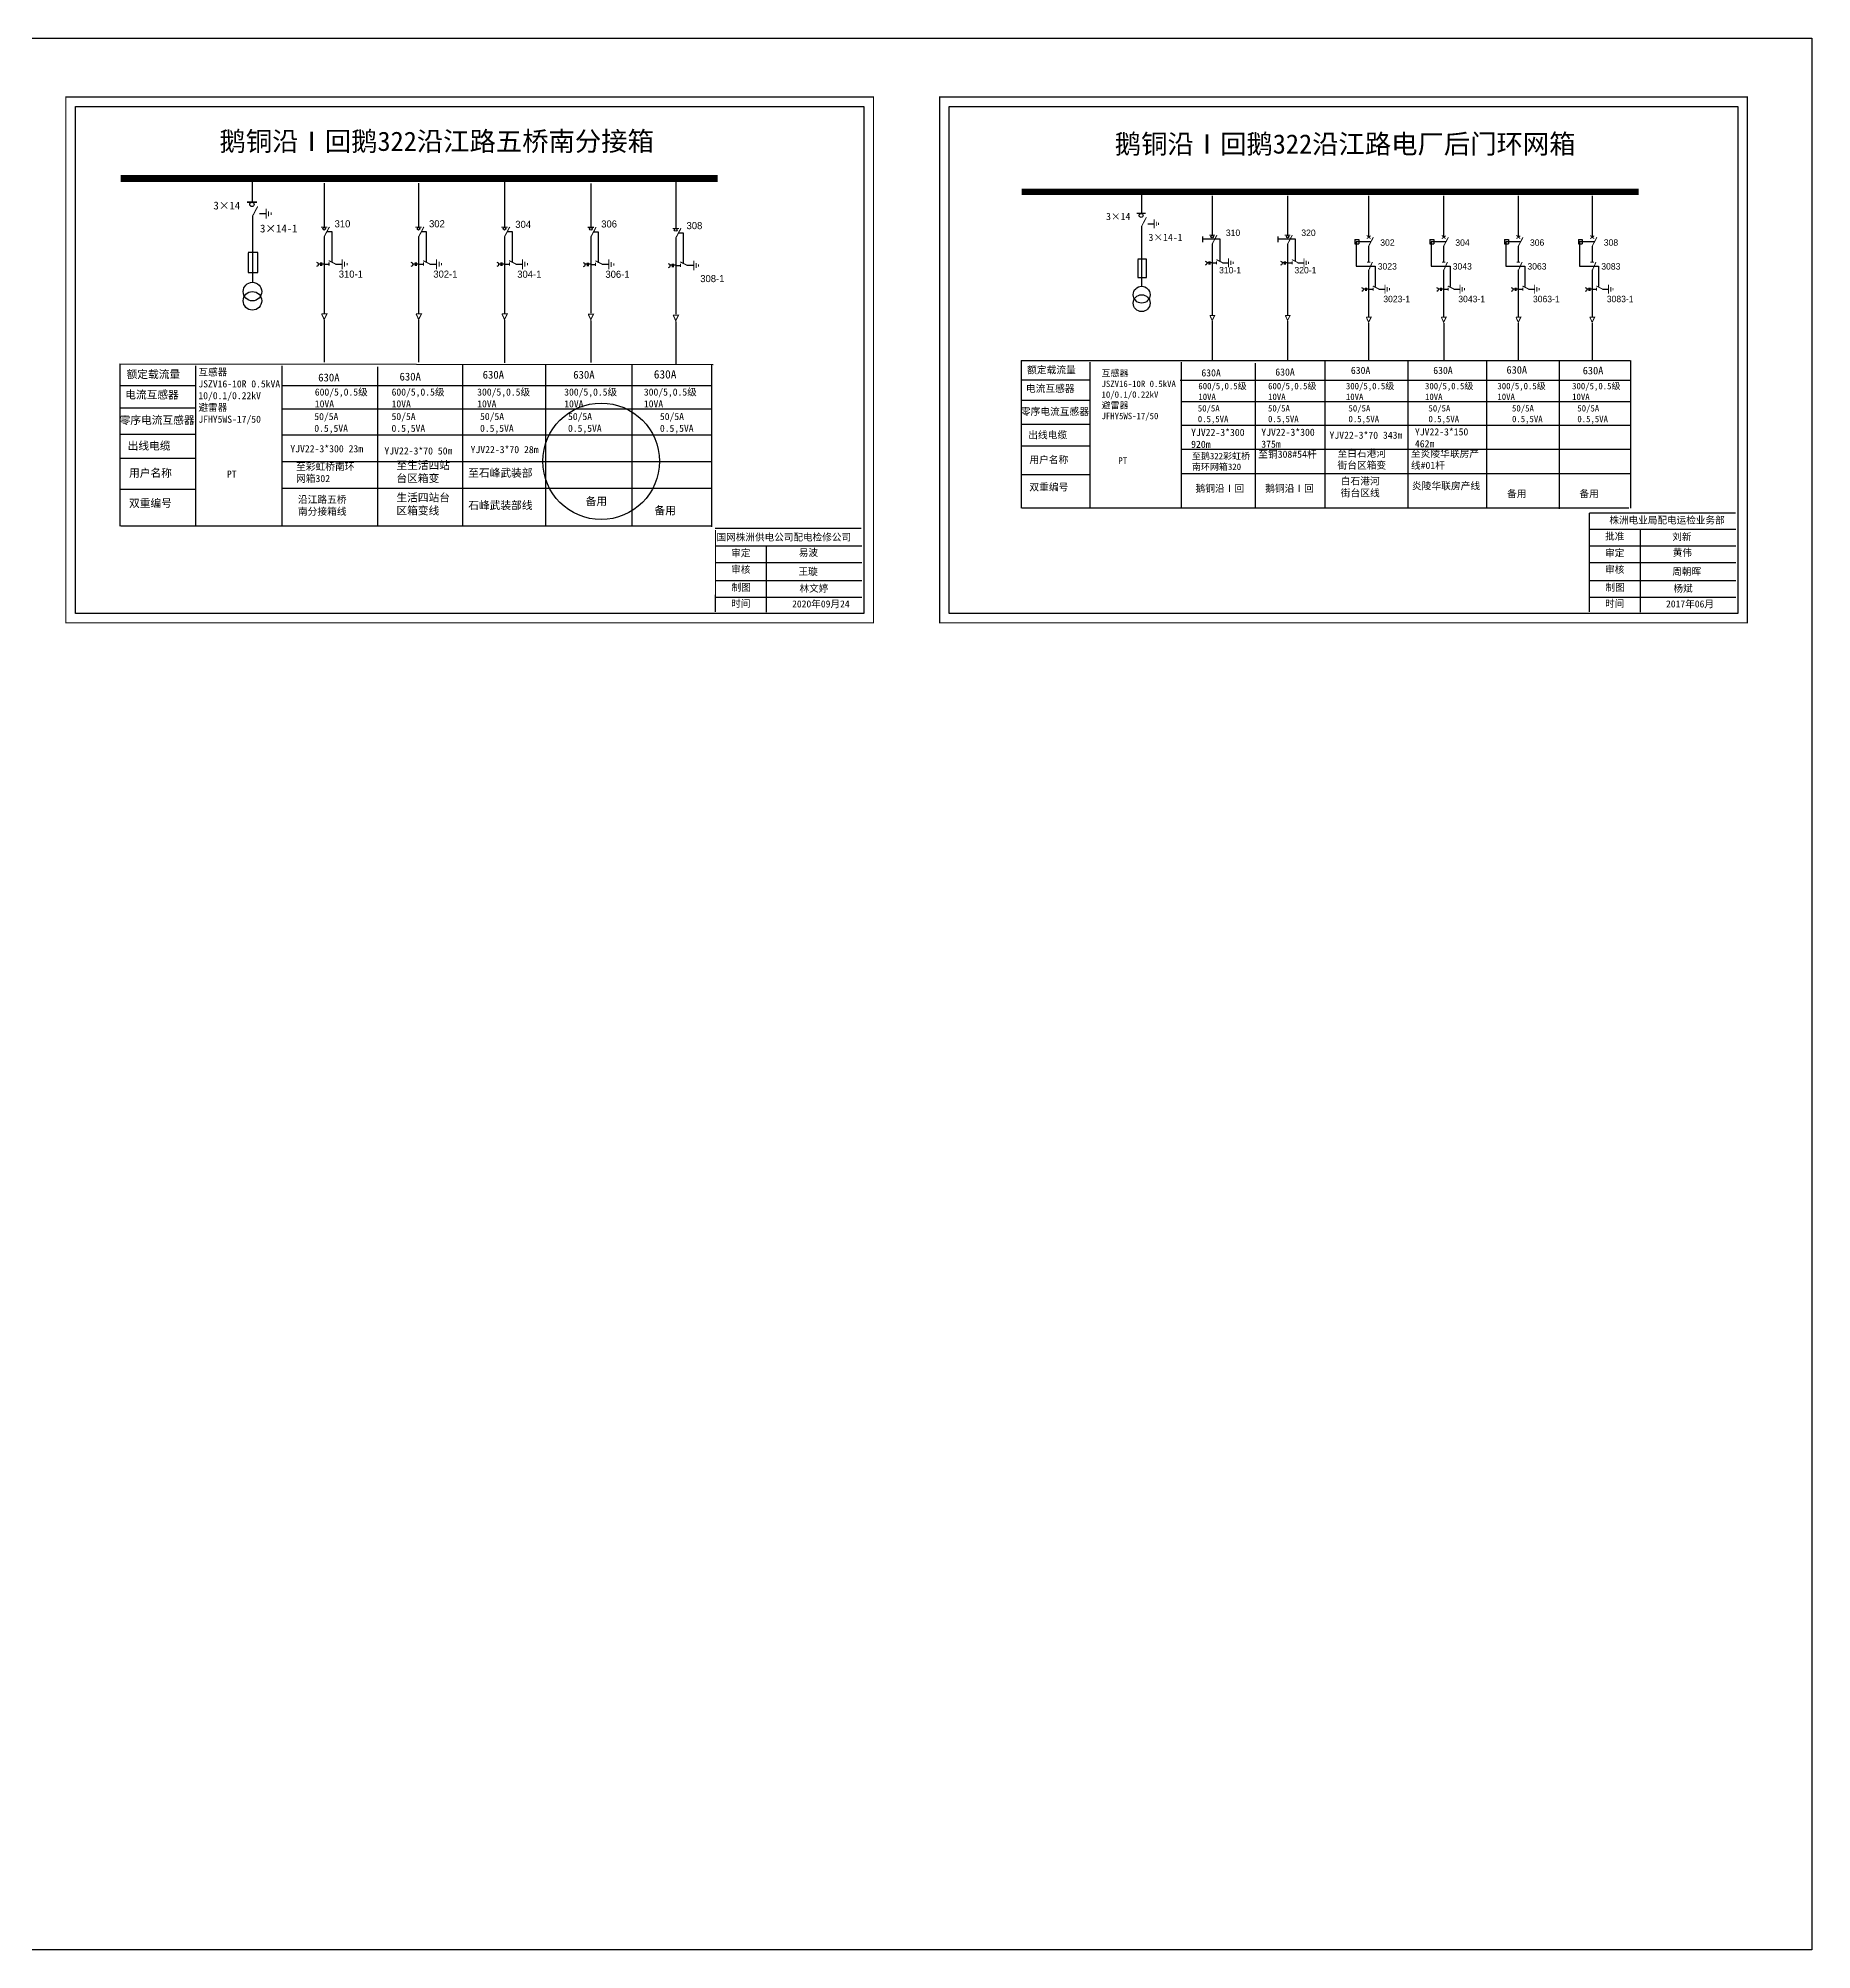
# Model space of a CAD drawing. Extents: x -256 to 164, y -63 to 234.
# Drawn here: x -111.9 to 163.6, y -62.7 to 234.3 of the extents above; entities that cross this region are included whole.
import ezdxf

# ---------------------------------------------------------------- set-up
doc = ezdxf.new("R2010")
doc.units = 0
doc.header["$LTSCALE"] = 0.774411
doc.linetypes.add('ACAD_ISO02W100', pattern=[15, 12, -3])
doc.linetypes.add('CENTER', pattern=[50.8, 31.75, -6.35, 6.35, -6.35])
doc.layers.get('0').update_dxf_attribs({"linetype": 'CONTINUOUS'})
doc.layers.add('2', color=7, linetype='CONTINUOUS')
doc.styles.add('hztxt_txtstyle_0.00_0_0', font='simkai.ttf')
doc.styles.add('hztxt_txtstyle_1.80_0_0', font='', dxfattribs={"height": 1.8, "bigfont": 'hztxt.shx'})
doc.styles.add('hztxt_txtstyle_2.70_0_0', font='simkai.ttf', dxfattribs={"height": 2.7})
doc.styles.add('字体', font='', dxfattribs={"height": 2.5})
doc.styles.get('hztxt_txtstyle_1.80_0_0').set_extended_font_data('hztxt')
doc.styles.get('字体').set_extended_font_data('SimSun')

# ---------------------------------------------------------------- blocks, each defined once
blk = doc.blocks.new('JD')
for points in [[(-2, 0.2), (-2, -0.2), (2, 0.2), (2, -0.2)], [(1, -1.2), (1, -0.8), (-1, -1.2), (-1, -0.8)], [(-0.5, -1.8), (-0.5, -2.2), (0.5, -1.8), (0.5, -2.2)]]:
    blk.add_trace(points)

msp = doc.modelspace()

# ---------------------------------------------------------------- linework, layer by layer
for p, q in [((-256.38, 234.3), (163.62, 234.3)), ((163.62, 234.3), (163.62, -62.7)), ((-78.68, 212.51), (-78.68, 208.89)), ((-67.53, 211.76), (-67.53, 204.97)), ((-52.84, 211.76), (-52.84, 204.97)), ((-39.5, 212.47), (-39.5, 204.97)), ((-26.1, 211.72), (-26.1, 204.93)), ((-12.9, 212.27), (-12.9, 204.77)), ((59.47, 210.43), (59.47, 207.14)), ((70.46, 209.82), (70.46, 203.71)), ((82.18, 209.82), (82.18, 203.71)), ((94.76, 209.79), (94.76, 203.37)), ((106.42, 209.79), (106.42, 203.37)), ((118.02, 209.79), (118.02, 203.37)), ((129.5, 209.79), (129.5, 203.37)), ((-78.67, 206.65), (-78.67, 196.4)), ((-77.59, 207.06), (-76.55, 207.06)), ((59.49, 205.1), (59.49, 195.78)), ((60.47, 205.47), (61.41, 205.47)), ((-67.53, 203.47), (-67.53, 191.6)), ((-52.84, 203.47), (-52.84, 191.6)), ((-39.5, 203.47), (-39.5, 191.6)), ((-26.1, 203.43), (-26.1, 191.56)), ((-12.9, 203.27), (-12.9, 191.4)), ((70.46, 202.35), (70.46, 191.25)), ((82.18, 202.35), (82.18, 191.25)), ((92.63, 203.03), (93.23, 203.03)), ((92.63, 203.03), (92.63, 202.36)), ((92.63, 202.36), (93.23, 202.36)), ((93.23, 203.03), (93.23, 202.36)), ((94.76, 202.01), (94.76, 199.54)), ((104.29, 203.03), (104.89, 203.03)), ((104.29, 203.03), (104.29, 202.36)), ((104.29, 202.36), (104.89, 202.36)), ((104.89, 203.03), (104.89, 202.36)), ((106.42, 202.01), (106.42, 199.54)), ((115.89, 203.03), (116.49, 203.03)), ((115.89, 203.03), (115.89, 202.36)), ((115.89, 202.36), (116.49, 202.36)), ((116.49, 203.03), (116.49, 202.36)), ((118.02, 202.01), (118.02, 199.54)), ((127.37, 203.03), (127.97, 203.03)), ((127.37, 203.03), (127.37, 202.36)), ((127.37, 202.36), (127.97, 202.36)), ((127.97, 203.03), (127.97, 202.36)), ((129.5, 202.01), (129.5, 199.54)), ((-67.53, 199.19), (-66.77, 199.19)), ((-65.78, 199.21), (-64.74, 199.21)), ((-52.84, 199.19), (-52.08, 199.19)), ((-51.09, 199.21), (-50.06, 199.21)), ((-39.5, 199.19), (-38.74, 199.19)), ((-37.75, 199.21), (-36.72, 199.21)), ((-26.1, 199.16), (-25.34, 199.16)), ((-24.34, 199.18), (-23.31, 199.18)), ((-12.9, 199), (-12.14, 199)), ((-11.15, 199.02), (-10.11, 199.02)), ((70.46, 199.4), (71.15, 199.4)), ((72.05, 199.42), (72.99, 199.42)), ((82.18, 199.4), (82.87, 199.4)), ((83.77, 199.42), (84.71, 199.42)), ((94.76, 198.3), (94.76, 190.99)), ((106.42, 198.3), (106.42, 190.99)), ((118.02, 198.3), (118.02, 190.99)), ((129.5, 198.3), (129.5, 190.99)), ((94.76, 195.3), (95.46, 195.3)), ((96.36, 195.32), (97.3, 195.32)), ((106.42, 195.3), (107.11, 195.3)), ((108.02, 195.32), (108.96, 195.32)), ((118.02, 195.3), (118.71, 195.3)), ((119.61, 195.32), (120.55, 195.32)), ((129.5, 195.3), (130.19, 195.3)), ((131.09, 195.32), (132.03, 195.32)), ((-87.42, 180.3), (-99.19, 180.3)), ((51.53, 181.15), (40.83, 181.15)), ((-87.46, 176.84), (-99.24, 176.84)), ((51.49, 178), (40.79, 178)), ((-87.46, 172.75), (-99.24, 172.75)), ((51.49, 174.28), (40.79, 174.28)), ((51.45, 170.89), (40.75, 170.89)), ((-87.51, 169.02), (-99.28, 169.02)), ((51.49, 166.48), (40.79, 166.48)), ((-87.46, 164.17), (-99.24, 164.17)), ((163.62, -62.7), (-256.38, -62.7))]:
    msp.add_line(p, q)
at = {"linetype": 'ACAD_ISO02W100'}
for p, q in [((95.06, 202.68), (92.82, 202.68)), ((92.82, 202.68), (92.82, 198.87)), ((106.72, 202.68), (104.48, 202.68)), ((104.48, 202.68), (104.48, 198.87)), ((118.32, 202.68), (116.08, 202.68)), ((116.08, 202.68), (116.08, 198.87)), ((129.8, 202.68), (127.56, 202.68)), ((127.56, 202.68), (127.56, 198.87)), ((92.82, 198.87), (95.78, 198.87)), ((95.78, 198.87), (95.78, 195.73)), ((104.48, 198.87), (107.44, 198.87)), ((107.44, 198.87), (107.44, 195.73)), ((116.08, 198.87), (119.03, 198.87)), ((119.03, 198.87), (119.03, 195.73)), ((127.56, 198.87), (130.51, 198.87)), ((130.51, 198.87), (130.51, 195.73))]:
    msp.add_line(p, q, dxfattribs=at)
at = {"linetype": 'CENTER'}
for p, q in [((-67.52, 190.47), (-67.52, 183.94)), ((-52.84, 190.47), (-52.84, 183.94)), ((-39.5, 190.47), (-39.5, 183.87)), ((-26.09, 190.44), (-26.09, 183.91)), ((-12.89, 190.28), (-12.89, 183.68)), ((70.46, 190.35), (70.46, 184.21)), ((82.18, 190.35), (82.18, 184.21)), ((94.77, 190.01), (94.77, 184.25)), ((106.43, 190.01), (106.43, 184.25)), ((118.02, 190.01), (118.02, 184.25)), ((129.5, 190.01), (129.5, 184.25))]:
    msp.add_line(p, q, dxfattribs=at)
at = {"linetype": 'Continuous'}
for p, q in [((40.77, 184.23), (135.43, 184.23)), ((40.81, 161.29), (40.81, 184.23)), ((87.99, 184.19), (87.99, 161.29)), ((100.88, 184.19), (100.88, 161.29)), ((113.08, 184.17), (113.08, 161.27)), ((135.48, 184.21), (135.48, 161.27)), ((-99.26, 183.69), (-7.06, 183.6)), ((-99.22, 158.46), (-99.22, 183.69)), ((-87.53, 183.42), (-87.53, 158.46)), ((-74.1, 183.42), (-74.1, 158.46)), ((-59.23, 183.25), (-59.23, 158.48)), ((-46, 183.65), (-46, 158.46)), ((-33.13, 183.65), (-33.13, 158.46)), ((-19.71, 183.63), (-19.71, 158.44)), ((-7.32, 183.54), (-7.32, 158.36)), ((51.44, 183.98), (51.44, 161.29)), ((65.64, 183.98), (65.64, 161.29)), ((77.16, 183.83), (77.16, 161.3)), ((124.35, 184.09), (124.35, 161.2)), ((-74.1, 180.32), (-7.32, 180.32)), ((65.47, 181.16), (135.46, 181.16)), ((-74.1, 176.7), (-7.32, 176.7)), ((65.64, 177.87), (135.48, 177.87)), ((-74.1, 172.65), (-7.32, 172.65)), ((65.64, 174.19), (135.37, 174.19)), ((65.64, 170.46), (135.56, 170.46)), ((-74.1, 168.54), (-7.32, 168.54)), ((65.64, 166.66), (135.46, 166.66)), ((-74.1, 164.37), (-7.32, 164.37)), ((135.22, 161.29), (40.88, 161.29)), ((-7.32, 158.46), (-99.13, 158.46))]:
    msp.add_line(p, q, dxfattribs=at)
at = {"color": 7, "linetype": 'Continuous'}
for p, q in [((129.07, 158.04), (151.82, 158.04)), ((136.97, 158.04), (136.97, 145.1)), ((-6.71, 155.44), (16.04, 155.44)), ((1.18, 155.37), (1.18, 145.1)), ((129.07, 155.44), (151.82, 155.44)), ((-6.71, 152.85), (16.04, 152.85)), ((129.07, 152.85), (151.82, 152.85)), ((-6.71, 150.02), (16.04, 150.02)), ((129.07, 150.02), (151.82, 150.02)), ((-6.71, 147.43), (16.04, 147.43)), ((129.07, 147.43), (151.82, 147.43))]:
    msp.add_line(p, q, dxfattribs=at)
at = {"color": 7, "linetype": 'Continuous', "const_width": 0.182}
for points in [[(-107.66, 225.17), (17.83, 225.17), (17.83, 143.46), (-107.66, 143.46)], [(28.13, 225.17), (153.61, 225.17), (153.61, 143.46), (28.13, 143.46)]]:
    msp.add_lwpolyline(points, close=True, dxfattribs=at)
at = {"color": 7, "linetype": 'Continuous'}
for points in [[(-106.18, 223.69), (16.35, 223.69), (16.35, 144.94), (-106.18, 144.94)], [(29.61, 223.69), (152.14, 223.69), (152.14, 144.94), (29.61, 144.94)]]:
    msp.add_lwpolyline(points, close=True, dxfattribs=at)
for points, const_width in [([(-99.13, 212.51), (-6.4, 212.51)], 1.1), ([(40.88, 210.43), (136.73, 210.43)], 0.998), ([(-79.51, 208.84), (-77.97, 208.84)], 0.261), ([(-78.67, 206.61), (-77.84, 208.17)], 0.165), ([(-68.01, 204.95), (-67.04, 204.95)], 0.165), ([(-67.53, 203.43), (-66.7, 204.99)], 0.165), ([(-53.33, 204.95), (-52.36, 204.95)], 0.165), ([(-52.84, 203.43), (-52.02, 204.99)], 0.165), ([(-39.99, 204.95), (-39.02, 204.95)], 0.165), ([(-39.5, 203.43), (-38.68, 204.99)], 0.165), ([(-26.58, 204.91), (-25.61, 204.91)], 0.165), ([(-26.1, 203.39), (-25.27, 204.95)], 0.165), ([(58.72, 207.09), (60.12, 207.09)], 0.238), ([(59.49, 205.06), (60.24, 206.48)], 0.15), ([(-13.38, 204.75), (-12.41, 204.75)], 0.165), ([(-12.9, 203.23), (-12.07, 204.79)], 0.165), ([(70.02, 203.69), (70.9, 203.69)], 0.15), ([(70.46, 202.31), (71.21, 203.73)], 0.15), ([(81.73, 203.69), (82.62, 203.69)], 0.15), ([(82.18, 202.31), (82.92, 203.73)], 0.15), ([(94.48, 203.15), (95.09, 203.61)], 0.15), ([(94.48, 203.65), (95.07, 203.16)], 0.15), ([(94.76, 201.97), (95.51, 203.39)], 0.15), ([(106.14, 203.15), (106.75, 203.61)], 0.15), ([(106.14, 203.65), (106.73, 203.16)], 0.15), ([(106.42, 201.97), (107.17, 203.39)], 0.15), ([(117.73, 203.15), (118.34, 203.61)], 0.15), ([(117.74, 203.65), (118.33, 203.16)], 0.15), ([(118.02, 201.97), (118.77, 203.39)], 0.15), ([(129.22, 203.65), (129.8, 203.16)], 0.15), ([(129.21, 203.15), (129.82, 203.61)], 0.15), ([(129.5, 201.97), (130.25, 203.39)], 0.15), ([(-66.81, 199.74), (-65.71, 199.19)], 0.165), ([(-66.77, 199.45), (-66.77, 198.94)], 0.165), ([(-52.13, 199.74), (-51.03, 199.19)], 0.165), ([(-52.08, 199.45), (-52.08, 198.94)], 0.165), ([(-38.79, 199.74), (-37.69, 199.19)], 0.165), ([(-38.74, 199.45), (-38.74, 198.94)], 0.165), ([(-25.38, 199.71), (-24.28, 199.16)], 0.165), ([(-25.34, 199.41), (-25.34, 198.9)], 0.165), ([(-12.18, 199.55), (-11.08, 199)], 0.165), ([(-12.14, 199.25), (-12.14, 198.74)], 0.165), ([(71.11, 199.9), (72.11, 199.4)], 0.15), ([(71.15, 199.63), (71.15, 199.17)], 0.15), ([(82.83, 199.9), (83.83, 199.4)], 0.15), ([(82.87, 199.63), (82.87, 199.17)], 0.15), ([(94.5, 199.5), (95.05, 199.5)], 0.15), ([(94.73, 198.12), (95.36, 199.53)], 0.15), ([(106.15, 199.5), (106.71, 199.5)], 0.15), ([(106.39, 198.12), (107.02, 199.53)], 0.15), ([(117.75, 199.5), (118.31, 199.5)], 0.15), ([(117.99, 198.12), (118.62, 199.53)], 0.15), ([(129.23, 199.5), (129.78, 199.5)], 0.15), ([(129.47, 198.12), (130.1, 199.53)], 0.15), ([(95.42, 195.8), (96.42, 195.3)], 0.15), ([(95.46, 195.53), (95.46, 195.07)], 0.15), ([(107.07, 195.8), (108.07, 195.3)], 0.15), ([(107.11, 195.53), (107.11, 195.07)], 0.15), ([(118.67, 195.8), (119.67, 195.3)], 0.15), ([(118.71, 195.53), (118.71, 195.07)], 0.15), ([(130.15, 195.8), (131.15, 195.3)], 0.15), ([(130.19, 195.53), (130.19, 195.07)], 0.15), ([(-67.93, 191.46), (-67.09, 191.46), (-67.52, 190.61), (-67.92, 191.48)], 0.165), ([(-53.25, 191.46), (-52.41, 191.46), (-52.84, 190.61), (-53.24, 191.48)], 0.165), ([(-39.91, 191.46), (-39.07, 191.46), (-39.5, 190.61), (-39.9, 191.48)], 0.165), ([(-26.5, 191.43), (-25.66, 191.43), (-26.09, 190.58), (-26.49, 191.44)], 0.165), ([(-13.3, 191.27), (-12.46, 191.27), (-12.89, 190.42), (-13.29, 191.28)], 0.165), ([(70.09, 191.23), (70.85, 191.23), (70.46, 190.45), (70.1, 191.24)], 0.15), ([(81.81, 191.23), (82.57, 191.23), (82.18, 190.45), (81.82, 191.24)], 0.15), ([(94.4, 190.95), (95.16, 190.95), (94.77, 190.17), (94.4, 190.96)], 0.15), ([(106.05, 190.95), (106.82, 190.95), (106.43, 190.17), (106.06, 190.96)], 0.15), ([(117.65, 190.95), (118.41, 190.95), (118.02, 190.17), (117.66, 190.96)], 0.15), ([(129.13, 190.95), (129.89, 190.95), (129.5, 190.17), (129.14, 190.96)], 0.15)]:
    msp.add_lwpolyline(points, dxfattribs=dict(const_width=const_width))
at = {"linetype": 'ACAD_ISO02W100'}
for points in [[(-66.3, 199.44), (-66.3, 204.19), (-67.13, 204.19)], [(-51.62, 199.44), (-51.62, 204.19), (-52.44, 204.19)], [(-38.28, 199.44), (-38.28, 204.19), (-39.1, 204.19)], [(-24.87, 199.4), (-24.87, 204.16), (-25.69, 204.16)], [(-11.67, 199.24), (-11.67, 204), (-12.5, 204)], [(71.69, 199.64), (71.69, 203.05), (68.95, 203.05)], [(83.4, 199.64), (83.4, 203.05), (80.67, 203.05)]]:
    msp.add_lwpolyline(points, dxfattribs=at)
for points in [[(68.95, 203.47), (68.95, 202.63)], [(80.67, 203.47), (80.67, 202.63)], [(-79.32, 200.97), (-79.32, 197.89), (-77.8, 197.89), (-77.8, 201.01), (-79.32, 201.01)], [(-68.08, 199.2), (-68.43, 199.2)], [(-68.08, 199.43), (-68.08, 198.93)], [(-67.93, 199.43), (-67.93, 198.93)], [(-67.53, 199.2), (-67.93, 199.2)], [(-53.4, 199.2), (-53.74, 199.2)], [(-53.4, 199.43), (-53.4, 198.93)], [(-53.24, 199.43), (-53.24, 198.93)], [(-52.85, 199.2), (-53.24, 199.2)], [(-40.06, 199.2), (-40.4, 199.2)], [(-40.06, 199.43), (-40.06, 198.93)], [(-39.9, 199.43), (-39.9, 198.93)], [(-39.51, 199.2), (-39.9, 199.2)], [(-26.65, 199.17), (-27, 199.17)], [(-26.65, 199.4), (-26.65, 198.9)], [(-26.5, 199.4), (-26.5, 198.9)], [(-26.1, 199.17), (-26.5, 199.17)], [(-13.45, 199.01), (-13.8, 199.01)], [(-13.45, 199.24), (-13.45, 198.74)], [(-13.3, 199.24), (-13.3, 198.74)], [(-12.9, 199.01), (-13.3, 199.01)], [(58.9, 199.94), (58.9, 197.14), (60.28, 197.14), (60.28, 199.97), (58.9, 199.97)], [(69.95, 199.41), (69.64, 199.41)], [(69.95, 199.62), (69.95, 199.16)], [(70.09, 199.62), (70.09, 199.16)], [(70.46, 199.41), (70.09, 199.41)], [(81.67, 199.41), (81.36, 199.41)], [(81.67, 199.62), (81.67, 199.16)], [(81.81, 199.62), (81.81, 199.16)], [(82.17, 199.41), (81.81, 199.41)], [(94.26, 195.31), (93.94, 195.31)], [(94.26, 195.52), (94.26, 195.06)], [(94.4, 195.52), (94.4, 195.06)], [(94.76, 195.31), (94.4, 195.31)], [(105.92, 195.31), (105.6, 195.31)], [(105.92, 195.52), (105.92, 195.06)], [(106.06, 195.52), (106.06, 195.06)], [(106.42, 195.31), (106.06, 195.31)], [(117.52, 195.31), (117.2, 195.31)], [(117.52, 195.52), (117.52, 195.06)], [(117.66, 195.52), (117.66, 195.06)], [(118.02, 195.31), (117.66, 195.31)], [(128.99, 195.31), (128.68, 195.31)], [(128.99, 195.52), (128.99, 195.06)], [(129.13, 195.52), (129.13, 195.06)], [(129.5, 195.31), (129.13, 195.31)]]:
    msp.add_lwpolyline(points)
for points in [[(-68.72, 199.48, -0.877934), (-68.71, 198.82)], [(-54.04, 199.48, -0.877934), (-54.03, 198.82)], [(-40.7, 199.48, -0.877934), (-40.69, 198.82)], [(-27.29, 199.45, -0.877934), (-27.28, 198.78)], [(-14.09, 199.29, -0.877934), (-14.08, 198.62)], [(69.37, 199.67, -0.877934), (69.38, 199.06)], [(81.09, 199.67, -0.877934), (81.1, 199.06)], [(93.68, 195.56, -0.877934), (93.69, 194.96)], [(105.33, 195.56, -0.877934), (105.35, 194.96)], [(116.93, 195.56, -0.877934), (116.94, 194.96)], [(128.41, 195.56, -0.877934), (128.42, 194.96)]]:
    msp.add_lwpolyline(points, format="xyb")
at = {"color": 7, "linetype": 'Continuous', "const_width": 0.182}
for points in [[(129.07, 160.52), (129.06, 145.15)], [(129.07, 160.52), (151.82, 160.52)], [(-6.79, 158.16), (15.96, 158.16)], [(-6.71, 157.87), (-6.73, 145.15)]]:
    msp.add_lwpolyline(points, dxfattribs=at)
for centre, radius in [((-78.74, 208.47), 0.335), ((59.42, 206.76), 0.305), ((-67.53, 204.71), 0.211), ((-52.84, 204.71), 0.211), ((-39.5, 204.71), 0.211), ((-26.1, 204.68), 0.211), ((-12.9, 204.52), 0.211), ((70.46, 203.48), 0.192), ((82.18, 203.48), 0.192)]:
    msp.add_circle(centre, radius)
at = {"color": 1, "linetype": 'Continuous'}
msp.add_circle((-24.48, 168.56), 9.05, dxfattribs=at)
at = {"layer": '2'}
for centre, radius in [((-78.66, 194.93), 1.44), ((-78.66, 193.5), 1.44), ((59.5, 194.45), 1.31), ((59.5, 193.14), 1.31)]:
    msp.add_circle(centre, radius, dxfattribs=at)

# ---------------------------------------------------------------- block references
at = {"rotation": 90}
for p, xscale, yscale, zscale in [((-76.54, 207.03), 0.3844120780054254, 0.3844120780054254, 0.3844120780054647), ((61.43, 205.45), 0.3494655254594932, 0.3494655254594932, 0.3494655254595134), ((-64.73, 199.18), 0.3844120780054254, 0.3844120780054254, 0.3844120780054647), ((-50.04, 199.18), 0.3844120780054254, 0.3844120780054254, 0.3844120780054647), ((-36.7, 199.18), 0.3844120780054254, 0.3844120780054254, 0.3844120780054647), ((-23.29, 199.15), 0.3844120780054254, 0.3844120780054254, 0.3844120780054647), ((-10.1, 198.99), 0.3844120780054254, 0.3844120780054254, 0.3844120780054647), ((73.01, 199.39), 0.3494655254594932, 0.3494655254594932, 0.3494655254595134), ((84.72, 199.39), 0.3494655254594932, 0.3494655254594932, 0.3494655254595134), ((97.31, 195.29), 0.3494655254594932, 0.3494655254594932, 0.3494655254595134), ((108.97, 195.29), 0.3494655254594932, 0.3494655254594932, 0.3494655254595134), ((120.57, 195.29), 0.3494655254594932, 0.3494655254594932, 0.3494655254595134), ((132.04, 195.29), 0.3494655254594932, 0.3494655254594932, 0.3494655254595134)]:
    msp.add_blockref('JD', p, dxfattribs=dict(at, xscale=xscale, yscale=yscale, zscale=zscale))

# ---------------------------------------------------------------- texts
at = {"linetype": 'Continuous', "style": 'hztxt_txtstyle_2.70_0_0'}
for s, height, p in [('3×14', 1.22, (-84.72, 207.69)), ('3×14-1', 1.22, (-77.48, 204.12)), ('3×14', 1.109, (53.98, 206.05)), ('3×14-1', 1.109, (60.57, 202.8))]:
    msp.add_text(s, height=height, dxfattribs=at).set_placement(p)
at = {"style": 'hztxt_txtstyle_1.80_0_0'}
for s, height, p in [('310', 1.098, (-65.9, 204.92)), ('302', 1.098, (-51.22, 204.92)), ('304', 1.098, (-37.82, 204.83)), ('306', 1.098, (-24.47, 204.89)), ('308', 1.098, (-11.21, 204.63)), ('310', 0.998, (72.59, 203.57)), ('320', 0.998, (84.31, 203.57)), ('302', 0.998, (96.58, 202.05)), ('304', 0.998, (108.24, 202.05)), ('306', 0.998, (119.84, 202.05)), ('308', 0.998, (131.31, 202.05)), ('3023', 0.998, (96.19, 198.35)), ('3043', 0.998, (107.84, 198.35)), ('3063', 0.998, (119.44, 198.35)), ('3083', 0.998, (130.92, 198.35)), ('310-1', 1.098, (-65.25, 197.1)), ('302-1', 1.098, (-50.56, 197.1)), ('304-1', 1.098, (-37.52, 197.08)), ('306-1', 1.098, (-23.82, 197.07)), ('308-1', 1.098, (-9.08, 196.4)), ('310-1', 0.998, (71.53, 197.76)), ('320-1', 0.998, (83.24, 197.76)), ('3023-1', 0.998, (97.05, 193.28)), ('3043-1', 0.998, (108.7, 193.28)), ('3063-1', 0.998, (120.3, 193.28)), ('3083-1', 0.998, (131.78, 193.28))]:
    msp.add_text(s, height=height, dxfattribs=at).set_placement(p)
at = {"color": 7, "linetype": 'Continuous', "attachment_point": 1, "style": '字体'}
for s, insert, char_height, width in [('{\\C0;鹅铜沿Ⅰ回鹅322沿江路五桥南分接箱}', (-83.79, 219.79), 3, 80.4201), ('{\\C0;鹅铜沿Ⅰ回鹅322沿江路电厂后门环网箱}', (55.32, 219.37), 3, 80.4201), ('国网株洲供电公司配电检修公司', (-6.55, 157.32), 1.0944, 29.9201), ('{\\fKaiTi_GB2312|b0|i0|c134|p49;批准}', (131.51, 157.47), 1.0944, 8.5588), ('株洲电业局配电运检业务部', (132.18, 159.97), 1.0944, 29.9201), ('{\\fSimSun|b0|i0|c134|p2;刘新}', (141.96, 157.37), 1.0944, 8.5588), ('\\f\uffbfﾬￌﾣﾤ_GB2312|b0|i0|c134|p49;审定', (-4.27, 154.87), 1.0944, 8.5588), ('易波', (6.23, 154.93), 1.094, 8.5588), ('\\f\uffbfﾬￌﾣﾤ_GB2312|b0|i0|c134|p49;审定', (131.51, 154.87), 1.0944, 8.5588), ('黄伟', (142.02, 154.93), 1.094, 8.5588), ('\\f\uffbfﾬￌﾣﾤ_GB2312|b0|i0|c134|p49;审核', (-4.27, 152.3), 1.0944, 8.5588), ('王璇', (6.18, 151.99), 1.094, 8.5588), ('\\f\uffbfﾬￌﾣﾤ_GB2312|b0|i0|c134|p49;审核', (131.51, 152.3), 1.0944, 8.5588), ('周朝晖', (141.96, 151.99), 1.094, 8.5588), ('\\f\uffbfﾬￌﾣﾤ_GB2312|b0|i0|c134|p49;制图', (-4.21, 149.52), 1.0944, 8.5588), ('林文婷', (6.34, 149.36), 1.094, 8.5588), ('\\f\uffbfﾬￌﾣﾤ_GB2312|b0|i0|c134|p49;制图', (131.57, 149.52), 1.0944, 8.5588), ('{\\fSimSun|b0|i0|c134|p2;杨斌}', (142.13, 149.36), 1.0944, 8.5588), ('\\f\uffbfﾬￌﾣﾤ_GB2312|b0|i0|c134|p49;时间', (-4.27, 147.01), 1.0944, 8.5588), ('2020年09月24', (5.19, 146.95), 1.094, 14.762), ('\\f\uffbfﾬￌﾣﾤ_GB2312|b0|i0|c134|p49;时间', (131.51, 147.01), 1.0944, 8.5588), ('2017年06月', (140.98, 146.95), 1.094, 14.762)]:
    msp.add_mtext(s, dxfattribs=dict(at, insert=insert, char_height=char_height, width=width))
at = {"linetype": 'Continuous', "attachment_point": 1}
for s, insert, char_height, width, style in [('{\\fSimSun|b0|i0|c134|p2;额定载流量}', (-98.22, 182.69), 1.2204, 19.6738, 'hztxt_txtstyle_2.70_0_0'), ('\\A1;{\\fSimSun|b0|i0|c134|p2;互感器\\PJSZV16-10R 0.5kVA\\P10/0.1/0.22kV\\P避雷器\\PJFHY5WS-17/50}', (-87.06, 182.97), 1.0983, 20.2524, 'hztxt_txtstyle_2.70_0_0'), ('{\\fSimSun|b0|i0|c134|p2;630A}', (-68.45, 182.19), 1.2204, 19.6738, 'hztxt_txtstyle_2.70_0_0'), ('{\\fSimSun|b0|i0|c134|p2;630A}', (-55.81, 182.33), 1.2204, 19.6738, 'hztxt_txtstyle_2.70_0_0'), ('{\\fSimSun|b0|i0|c134|p2;630A}', (-42.89, 182.62), 1.2204, 19.6738, 'hztxt_txtstyle_2.70_0_0'), ('{\\fSimSun|b0|i0|c134|p2;630A}', (-28.82, 182.62), 1.2204, 19.6738, 'hztxt_txtstyle_2.70_0_0'), ('{\\fSimSun|b0|i0|c134|p2;630A}', (-16.3, 182.72), 1.2933, 10.3994, 'hztxt_txtstyle_0.00_0_0'), ('{\\fSimSun|b0|i0|c134|p2;额定载流量}', (41.71, 183.32), 1.1094, 17.8852, 'hztxt_txtstyle_2.70_0_0'), ('\\A1;{\\fSimSun|b0|i0|c134|p2;互感器\\PJSZV16-10R 0.5kVA\\P10/0.1/0.22kV\\P避雷器\\PJFHY5WS-17/50}', (53.27, 182.76), 0.9985, 18.4113, 'hztxt_txtstyle_2.70_0_0'), ('{\\fSimSun|b0|i0|c134|p2;630A}', (68.78, 182.86), 1.1094, 17.8852, 'hztxt_txtstyle_2.70_0_0'), ('{\\fSimSun|b0|i0|c134|p2;630A}', (80.27, 182.99), 1.1094, 17.8852, 'hztxt_txtstyle_2.70_0_0'), ('{\\fSimSun|b0|i0|c134|p2;630A}', (92.01, 183.25), 1.1094, 17.8852, 'hztxt_txtstyle_2.70_0_0'), ('{\\fSimSun|b0|i0|c134|p2;630A}', (104.81, 183.25), 1.1094, 17.8852, 'hztxt_txtstyle_2.70_0_0'), ('{\\fSimSun|b0|i0|c134|p2;630A}', (116.19, 183.35), 1.1757, 9.454, 'hztxt_txtstyle_0.00_0_0'), ('{\\fSimSun|b0|i0|c134|p2;630A}', (128.04, 183.25), 1.1757, 9.454, 'hztxt_txtstyle_0.00_0_0'), ('{\\fSimSun|b0|i0|c134|p2;电流互感器}', (-98.43, 179.52), 1.2204, 19.6738, 'hztxt_txtstyle_2.70_0_0'), ('\\A1;{\\fSimSun|b0|i0|c134|p2;600/5,0.5级\\P10VA}', (-68.97, 179.87), 1.0983, 20.2524, 'hztxt_txtstyle_2.70_0_0'), ('\\A1;{\\fSimSun|b0|i0|c134|p2;600/5,0.5级\\P10VA}', (-57.04, 179.87), 1.0983, 20.2524, 'hztxt_txtstyle_2.70_0_0'), ('\\A1;{\\fSimSun|b0|i0|c134|p2;300/5,0.5级\\P10VA}', (-43.74, 179.87), 1.0983, 20.2524, 'hztxt_txtstyle_2.70_0_0'), ('\\A1;{\\fSimSun|b0|i0|c134|p2;300/5,0.5级\\P10VA}', (-30.22, 179.87), 1.0983, 20.2524, 'hztxt_txtstyle_2.70_0_0'), ('\\A1;{\\fSimSun|b0|i0|c134|p2;300/5,0.5级\\P10VA}', (-17.84, 179.87), 1.0983, 20.2524, 'hztxt_txtstyle_2.70_0_0'), ('{\\fSimSun|b0|i0|c134|p2;电流互感器}', (41.52, 180.43), 1.1094, 17.8852, 'hztxt_txtstyle_2.70_0_0'), ('\\A1;{\\fSimSun|b0|i0|c134|p2;600/5,0.5级\\P10VA}', (68.31, 180.75), 0.9985, 18.4113, 'hztxt_txtstyle_2.70_0_0'), ('\\A1;{\\fSimSun|b0|i0|c134|p2;600/5,0.5级\\P10VA}', (79.15, 180.75), 0.9985, 18.4113, 'hztxt_txtstyle_2.70_0_0'), ('\\A1;{\\fSimSun|b0|i0|c134|p2;300/5,0.5级\\P10VA}', (91.24, 180.75), 0.9985, 18.4113, 'hztxt_txtstyle_2.70_0_0'), ('\\A1;{\\fSimSun|b0|i0|c134|p2;300/5,0.5级\\P10VA}', (103.53, 180.75), 0.9985, 18.4113, 'hztxt_txtstyle_2.70_0_0'), ('\\A1;{\\fSimSun|b0|i0|c134|p2;300/5,0.5级\\P10VA}', (114.78, 180.75), 0.9985, 18.4113, 'hztxt_txtstyle_2.70_0_0'), ('\\A1;{\\fSimSun|b0|i0|c134|p2;300/5,0.5级\\P10VA}', (126.39, 180.75), 0.9985, 18.4113, 'hztxt_txtstyle_2.70_0_0'), ('{\\fSimSun|b0|i0|c134|p2;零序电流互感器}', (-99.3, 175.58), 1.2204, 19.6738, 'hztxt_txtstyle_2.70_0_0'), ('{\\fSimSun|b0|i0|c134|p2;50/5A\\P0.5,5VA}', (-69.05, 176.07), 1.0983, 19.6738, 'hztxt_txtstyle_2.70_0_0'), ('{\\fSimSun|b0|i0|c134|p2;50/5A\\P0.5,5VA}', (-57.05, 176.07), 1.0983, 19.6738, 'hztxt_txtstyle_2.70_0_0'), ('{\\fSimSun|b0|i0|c134|p2;50/5A\\P0.5,5VA}', (-43.3, 176.07), 1.0983, 19.6738, 'hztxt_txtstyle_2.70_0_0'), ('{\\fSimSun|b0|i0|c134|p2;50/5A\\P0.5,5VA}', (-29.63, 176.07), 1.0983, 19.6738, 'hztxt_txtstyle_2.70_0_0'), ('{\\fSimSun|b0|i0|c134|p2;50/5A\\P0.5,5VA}', (-15.35, 176.07), 1.0983, 19.6738, 'hztxt_txtstyle_2.70_0_0'), ('{\\fSimSun|b0|i0|c134|p2;零序电流互感器}', (40.73, 176.85), 1.1094, 17.8852, 'hztxt_txtstyle_2.70_0_0'), ('{\\fSimSun|b0|i0|c134|p2;50/5A\\P0.5,5VA}', (68.23, 177.3), 0.9985, 17.8852, 'hztxt_txtstyle_2.70_0_0'), ('{\\fSimSun|b0|i0|c134|p2;50/5A\\P0.5,5VA}', (79.14, 177.3), 0.9985, 17.8852, 'hztxt_txtstyle_2.70_0_0'), ('{\\fSimSun|b0|i0|c134|p2;50/5A\\P0.5,5VA}', (91.64, 177.3), 0.9985, 17.8852, 'hztxt_txtstyle_2.70_0_0'), ('{\\fSimSun|b0|i0|c134|p2;50/5A\\P0.5,5VA}', (104.07, 177.3), 0.9985, 17.8852, 'hztxt_txtstyle_2.70_0_0'), ('{\\fSimSun|b0|i0|c134|p2;50/5A\\P0.5,5VA}', (117.05, 177.3), 0.9985, 17.8852, 'hztxt_txtstyle_2.70_0_0'), ('{\\fSimSun|b0|i0|c134|p2;50/5A\\P0.5,5VA}', (127.2, 177.3), 0.9985, 17.8852, 'hztxt_txtstyle_2.70_0_0'), ('{\\fSimSun|b0|i0|c134|p2;出线电缆}', (41.87, 173.21), 1.1094, 17.8852, 'hztxt_txtstyle_2.70_0_0'), ('{\\fSimSun|b0|i0|c134|p2;YJV22-3*300 920m}', (67.19, 173.61), 1.1094, 6.1843, 'hztxt_txtstyle_2.70_0_0'), ('{\\fSimSun|b0|i0|c134|p2;YJV22-3*300 \\P375m}', (78.09, 173.63), 1.1094, 17.8852, 'hztxt_txtstyle_2.70_0_0'), ('{\\fSimSun|b0|i0|c134|p2;YJV22-3*70 343m}', (88.69, 173.17), 1.1094, 17.8852, 'hztxt_txtstyle_2.70_0_0'), ('{\\fSimSun|b0|i0|c134|p2;YJV22-3*150 \\P462m}', (101.96, 173.69), 1.1094, 17.8852, 'hztxt_txtstyle_2.70_0_0'), ('{\\fSimSun|b0|i0|c134|p2;出线电缆}', (-98.05, 171.58), 1.2204, 19.6738, 'hztxt_txtstyle_2.70_0_0'), ('{\\fSimSun|b0|i0|c134|p2;YJV22-3*300 23m}', (-72.78, 171.07), 1.1094, 17.8852, 'hztxt_txtstyle_2.70_0_0'), ('{\\fSimSun|b0|i0|c134|p2;YJV22-3*70 50m}', (-58.16, 170.73), 1.1094, 17.8852, 'hztxt_txtstyle_2.70_0_0'), ('{\\fSimSun|b0|i0|c134|p2;YJV22-3*70 28m}', (-44.77, 170.94), 1.1094, 17.8852, 'hztxt_txtstyle_2.70_0_0'), ('{\\fSimSun|b0|i0|c134|p2;用户名称}', (42.06, 169.37), 1.1094, 17.8852, 'hztxt_txtstyle_2.70_0_0'), ('{\\fSimSun|b0|i0|c134|p2;至鹅322彩虹桥南环网箱320}', (67.31, 169.88), 1, 9.7015, 'hztxt_txtstyle_2.70_0_0'), ('{\\fSimSun|b0|i0|c134|p2;至铜308#54杆}', (77.62, 170.22), 1.1094, 10.8179, 'hztxt_txtstyle_2.70_0_0'), ('{\\fSimSun|b0|i0|c134|p2;至白石港河街台区箱变}', (89.93, 170.36), 1.1094, 8.6775, 'hztxt_txtstyle_2.70_0_0'), ('{\\fSimSun|b0|i0|c134|p2;至炎陵华联房产线#01杆}', (101.34, 170.33), 1.1094, 11.8247, 'hztxt_txtstyle_2.70_0_0'), ('{\\fSimSun|b0|i0|c134|p2;用户名称}', (-97.84, 167.35), 1.2204, 19.6738, 'hztxt_txtstyle_2.70_0_0'), ('{\\fSimSun|b0|i0|c134|p2;PT}', (-82.63, 167.13), 1.1026, 8.5785, 'hztxt_txtstyle_0.00_0_0'), ('{\\fSimSun|b0|i0|c134|p2;至彩虹桥南环网箱302}', (-71.89, 168.29), 1.1094, 9.3195, 'hztxt_txtstyle_2.70_0_0'), ('{\\fSimSun|b0|i0|c134|p2;至生活四站台区箱变}', (-56.29, 168.56), 1.2204, 8.5469, 'hztxt_txtstyle_2.70_0_0'), ('{\\fSimSun|b0|i0|c134|p2;至石峰武装部}', (-45.13, 167.36), 1.2204, 16.9431, 'hztxt_txtstyle_2.70_0_0'), ('{\\fSimSun|b0|i0|c134|p2;PT}', (55.88, 169.17), 1.0024, 7.7986, 'hztxt_txtstyle_0.00_0_0'), ('{\\fSimSun|b0|i0|c134|p2;生活四站台区箱变线}', (-56.29, 163.54), 1.2204, 8.5469, 'hztxt_txtstyle_2.70_0_0'), ('{\\fSimSun|b0|i0|c134|p2;双重编号}', (42.06, 165.11), 1.1094, 17.8852, 'hztxt_txtstyle_2.70_0_0'), ('{\\fSimSun|b0|i0|c134|p2;鹅铜沿Ⅰ回}', (67.86, 164.9), 1.1094, 10.8179, 'hztxt_txtstyle_2.70_0_0'), ('{\\fSimSun|b0|i0|c134|p2;鹅铜沿Ⅰ回}', (78.69, 164.9), 1.1094, 10.8179, 'hztxt_txtstyle_2.70_0_0'), ('{\\fSimSun|b0|i0|c134|p2;白石港河街台区线}', (90.44, 166.05), 1.1094, 6.9053, 'hztxt_txtstyle_2.70_0_0'), ('{\\fSimSun|b0|i0|c134|p2;炎陵华联房产线}', (101.5, 165.3), 1.1094, 11.8247, 'hztxt_txtstyle_2.70_0_0'), ('{\\fSimSun|b0|i0|c134|p2;备用}', (116.28, 164.08), 1.1094, 17.8852, 'hztxt_txtstyle_2.70_0_0'), ('{\\fSimSun|b0|i0|c134|p2;备用}', (127.52, 164.08), 1.1094, 17.8852, 'hztxt_txtstyle_2.70_0_0'), ('{\\fSimSun|b0|i0|c134|p2;双重编号}', (-97.84, 162.66), 1.2204, 19.6738, 'hztxt_txtstyle_2.70_0_0'), ('{\\fSimSun|b0|i0|c134|p2;沿江路五桥南分接箱线}', (-71.6, 163.18), 1.1094, 8.4396, 'hztxt_txtstyle_2.70_0_0'), ('{\\fSimSun|b0|i0|c134|p2;石峰武装部线}', (-45.13, 162.33), 1.2204, 16.9431, 'hztxt_txtstyle_2.70_0_0'), ('{\\fSimSun|b0|i0|c134|p2;备用}', (-26.89, 162.96), 1.2204, 19.6738, 'hztxt_txtstyle_2.70_0_0'), ('{\\fSimSun|b0|i0|c134|p2;备用}', (-16.2, 161.53), 1.2204, 19.6738, 'hztxt_txtstyle_2.70_0_0')]:
    msp.add_mtext(s, dxfattribs=dict(at, insert=insert, char_height=char_height, width=width, style=style))

doc.saveas('drawing.dxf')
